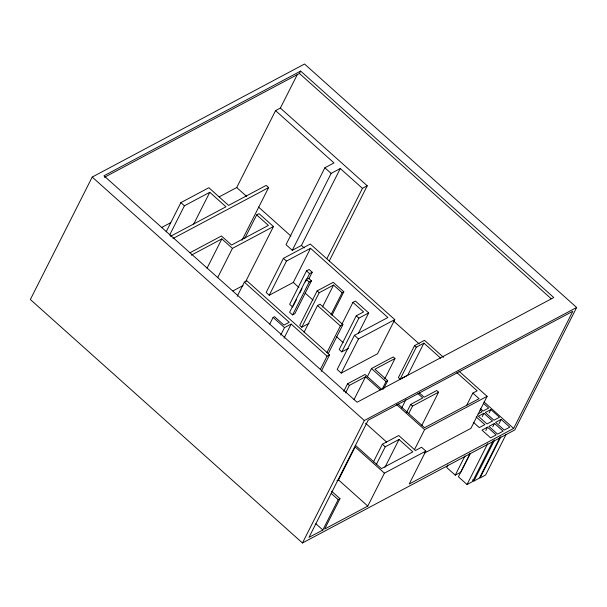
<?xml version="1.0" encoding="UTF-8"?>
<svg xmlns="http://www.w3.org/2000/svg" width="607" height="607" viewBox="0 0 607 607"><rect width="100%" height="100%" fill="white"/><g stroke="black" fill="none" stroke-linecap="round" stroke-linejoin="round"><path stroke-width="0.91" d="M92.211 177.054L30.35 299.517L302.468 542.977L514.789 429.946L576.65 307.483L304.532 64.023L92.211 177.054L364.329 420.514L576.65 307.483M166.121 231.874L180.894 202.617L208.861 187.73L228.604 205.401L266.154 185.408L268.613 187.601L242.011 240.266M169.656 235.038L184.429 205.781L209.779 192.29L225.986 206.79L170.491 236.335M193.732 224.051L209.779 192.29M219.157 196.888L236.715 187.533L275.563 110.633L280.373 108.069L297.324 74.524M104.412 177.305L299.441 73.485L300.655 71.08L553.781 297.551L357.083 402.259L103.956 175.795L300.655 71.08M207.048 268.195L221.851 238.908L232.435 248.384L273.461 226.54L259.045 213.649L256.662 214.916L244.826 238.346M217.64 277.672L232.435 248.384M237.238 296.254L244.348 282.172L246.897 280.813L329.609 354.814L321.24 371.385M245.562 281.777L273.461 226.54M275.563 110.633L334.002 162.911L324.859 167.782L286.011 244.689L292.293 250.304L301.436 245.44L340.284 168.534L362.432 188.345L367.243 185.788L280.373 108.069M283.423 258.347L266.17 292.498L269.235 295.237L293.272 282.437L310.518 248.286L387.881 317.507L354.42 335.314L337.173 369.466L341.225 373.093L377.531 353.76L394.785 319.608L310.306 244.029L283.423 258.347L286.481 261.086L310.518 248.286M269.235 295.237L286.481 261.086M292.293 250.304L331.141 173.397L340.284 168.534M269.766 324.039L273.12 317.415L274.531 316.664L283.955 325.094L289.198 322.294L244.348 282.172M308.826 278.917L312.203 272.232L309.13 269.478L306.512 270.874L289.63 304.304L292.703 307.051M306.232 279.395L289.622 312.264L292.582 314.912L294.835 313.713L311.444 280.844L308.485 278.196L306.232 279.395L309.191 282.043L311.444 280.844M293.12 306.216L296.504 299.532M299.881 292.847L301.99 288.666M305.367 281.982L309.593 273.62L312.203 272.232M280.738 335.064L284.508 327.605L291.17 324.062L327.059 356.172L329.609 354.814M292.582 314.912L309.191 282.043M284.053 338.145L291.17 324.062M326.998 258.491L362.432 188.345M329.252 261.002L367.243 185.788M331.946 315.337L343.835 291.792L333.243 282.316L317.135 290.89L299.721 325.367L301.77 327.203L308.948 323.379M301.77 327.203L319.183 292.726L333.547 285.085L342.09 292.726L343.835 291.792M304.061 332.226L317.544 305.526L320.071 304.183L342.902 324.608L328.152 353.813M322.499 306.945L333.547 285.085M331.043 314.585L342.09 292.726M326.892 352.652L340.383 325.951L342.902 324.608M341.847 324.305L352.925 302.377L355.414 301.049L368.692 312.924L358.464 333.16M320.367 369.428L327.059 356.172M352.925 302.377L363.578 311.907L356.248 315.815L339.207 349.541L341.824 351.885L348.372 348.395M341.824 351.885L358.866 318.151L368.692 312.924M341.225 373.093L358.471 338.941L394.785 319.608M343.737 391.363L347.561 383.783L365.042 374.481L381.841 389.512M345.542 392.979L349.366 385.399L365.551 376.78L380.316 389.99M354.071 399.52L365.551 376.78M367.22 376.97L371.469 368.548L393.245 356.962L394.998 358.532L384.792 378.745M302.468 542.977L364.329 420.514M382.19 389.148L386.022 381.568L387.698 380.672L374.906 369.231L394.998 358.532M383.442 389.095L387.698 380.672M336.946 480.759L338.524 479.917L355.163 446.987L384.413 473.157L425.841 451.1L421.554 447.26L415.484 450.493L398.738 435.515L382.364 444.225L373.411 461.957M443.489 357.318L424.498 340.322L414.543 345.626L398.374 377.622L400.134 379.193L407.745 375.141L423.906 343.145L440.728 358.191M425.841 451.1L409.209 484.029L513.643 428.436L572.826 311.27L368.161 420.226L308.978 537.385L322.856 530.002L338.19 499.637L339.981 498.681L331.604 491.184M400.134 379.193L416.296 347.196L423.906 343.145M339.981 498.681L324.646 529.046L367.774 506.086L384.413 473.157M401.72 407.912L405.893 399.649M376.287 464.53L385.24 446.798L399.011 439.468L412.881 451.881L381.431 468.619L355.497 445.417M406.5 412.677L410.673 404.414L422.783 397.964L417.95 393.639M408.761 413.504L412.517 406.068L438.588 392.19L436.737 390.536L424.179 397.228L419.346 392.904M384.937 467.337L399.011 439.468M421.895 425.234L438.588 392.19M414.391 449.825L424.604 429.612L487.102 396.341L458.968 371.165M466.472 405.742L472.853 393.101L477.178 390.802L456.851 372.615M447.883 464.939L446.615 467.443L455.25 475.167L460.781 472.223L470.061 453.854M487.102 396.341L470.941 428.337L424.27 453.186M482.201 416.622L483.885 413.284L492.52 421.008L486.989 423.952L478.354 416.227L483.885 413.284M455.25 475.167L464.947 455.971M489.151 412.904L490.843 409.55L499.478 417.275L493.946 420.226L485.312 412.502L490.843 409.55M470.19 453.467L458.406 476.798L467.041 484.523L472.572 481.579L493.195 440.743M485.828 430.522L487.512 427.184L496.147 434.908L490.608 437.859L481.981 430.135L487.512 427.184M492.785 426.804L494.477 423.451L503.112 431.175L497.581 434.119L488.946 426.395L494.477 423.451M467.041 484.523L487.664 443.694M499.022 423.618L501.139 419.414L509.774 427.138L504.242 430.082L495.608 422.358L501.139 419.414M472.542 479.879L473.87 481.063L494.614 439.992M500.153 437.048L479.401 478.119L473.87 481.063M500.843 436.805L480.046 477.997L485.577 475.046L505.957 434.703M161.462 227.602L170.658 222.701M172.98 238.513L268.613 187.601M189.93 252.77L221.456 235.979L231.555 245.023L268.393 225.409L256.662 214.916M191.258 255.19L221.851 238.908M232.982 290.92L243.028 285.571M478.104 413.936L482.057 411.834L480.069 410.051M299.441 73.485L551.156 298.69M324.859 167.782L331.141 173.397M393.905 321.3L419.262 343.987M484.06 401.963L513.643 428.436M472.853 393.101L479.098 398.678L424.551 427.715L397.942 403.921M483.347 403.291L488.665 408.048L483.126 410.992L480.471 408.61M414.543 345.626L416.296 347.196M236.715 187.533L246.579 196.357M258.544 207.063L290.935 236.04M301.436 245.44L304.206 247.914M476.184 416.918L484.818 424.642L479.287 427.586L473.308 422.237M306.512 270.874L309.593 273.62M356.248 315.815L358.866 318.151M317.135 290.89L319.183 292.726M354.42 335.314L358.471 338.941M293.272 282.437L298.894 287.475M305.222 293.135L312.962 300.055M317.544 305.526L340.383 325.951M336.551 336.703L343.205 342.659M371.469 368.548L386.022 381.568M410.673 404.414L412.517 406.068M180.894 202.617L184.429 205.781M396.485 404.459L424.604 429.612M347.561 383.783L349.366 385.399M273.12 317.415L284.508 327.605M365.558 423.246L386.644 442.116M382.364 444.225L385.24 446.798M338.524 479.917L367.774 506.086M331.225 493.408L338.19 499.637M315.89 523.773L322.856 530.002"/></g></svg>
